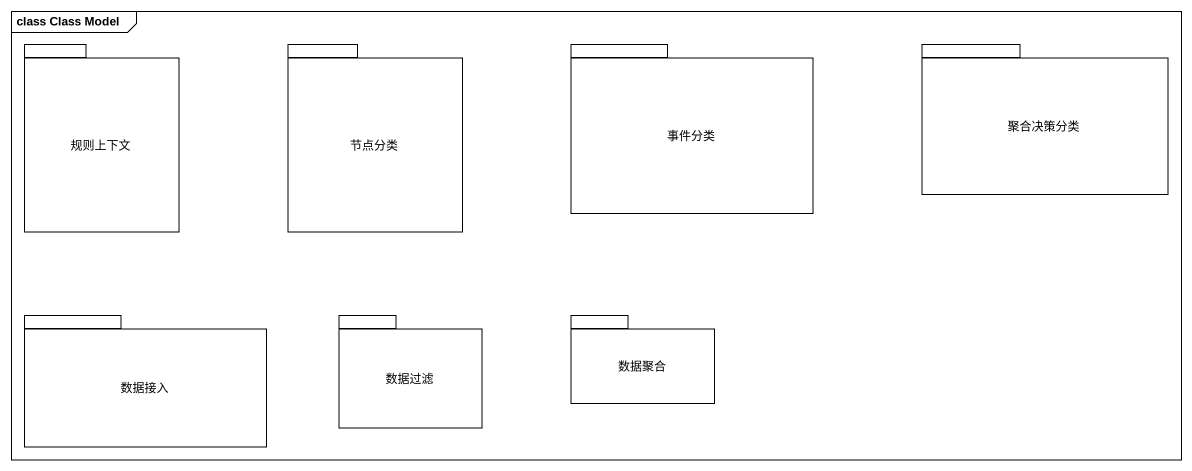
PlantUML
@startuml
mainframe class Class Model
package 规则上下文 {
}
package 节点分类 {
}
package 事件分类 {
}
package 聚合决策分类 {
}
package 数据接入 {
}
package 数据过滤 {
}
package 数据聚合 {
}
@enduml
